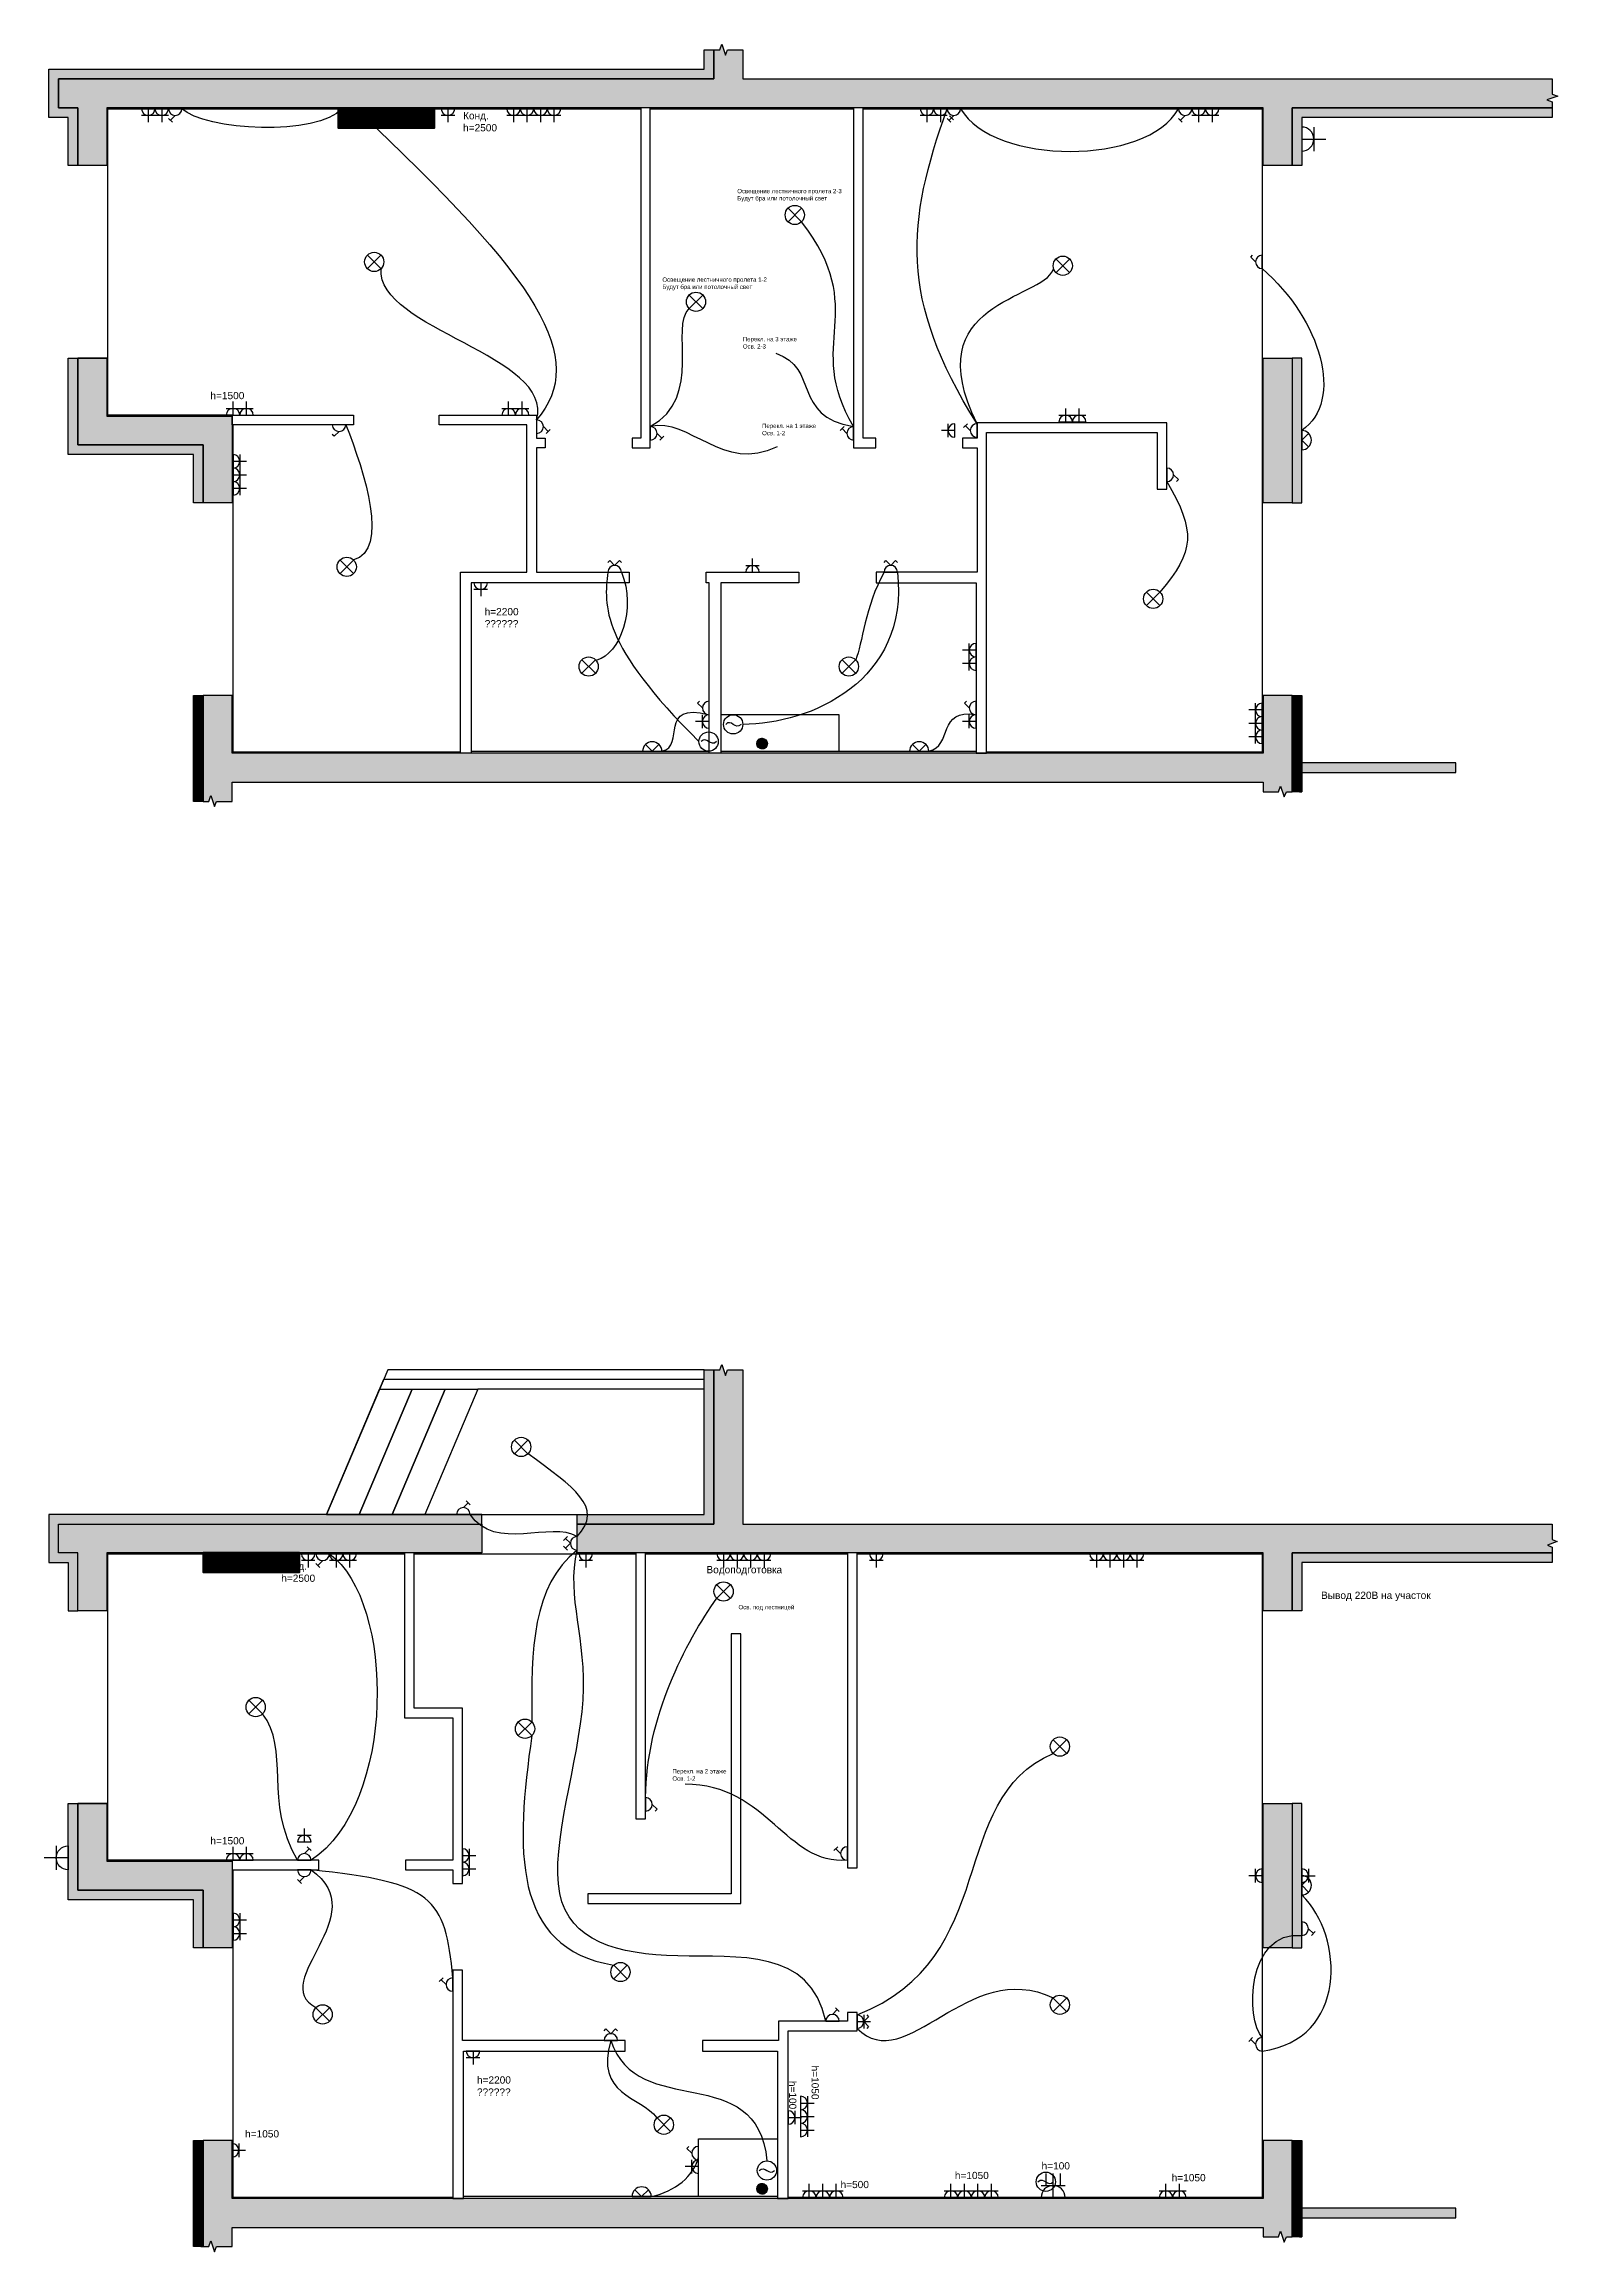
# Model space of a CAD drawing. Header units: millimetres. Extents: x -15550 to 15057, y -7254 to 30660.
# Drawn here: x -650 to 15057, y -7254 to 15660 of the extents above; entities that cross this region are included whole.
import ezdxf

# ---------------------------------------------------------------- set-up
doc = ezdxf.new("R2010")
doc.units = ezdxf.units.MM
for name, color, linetype, lineweight, true_color in [('Внутренние_перегородки_штукатурка', 174, 'Continuous', 25, 0x000080), ('Канализация', 54, 'Continuous', 25, 0x808000), ('Кондиционеры', 4, 'Continuous', 50, 0x00ffff), ('Наружные стены', 7, 'Continuous', 25, 0x000000), ('Наружные стены (штриховка)', 7, 'Continuous', 25, 0x000000), ('Электрика_розетки', 5, 'Continuous', 30, 0x0000ff), ('Электрика_свет', 1, 'Continuous', 30, 0xff0000)]:
    doc.layers.add(name, color=color, linetype=linetype, lineweight=lineweight, true_color=true_color)
doc.styles.add('textstyle101', font='')
doc.styles.add('textstyle102', font='')
doc.styles.add('textstyle103', font='')
doc.styles.add('textstyle104', font='')
doc.styles.add('textstyle108', font='')
doc.styles.add('textstyle110', font='')
doc.styles.add('textstyle111', font='')
doc.styles.add('textstyle115', font='')
doc.styles.add('textstyle116', font='')
doc.styles.add('textstyle149', font='')
doc.styles.add('textstyle152', font='')
doc.styles.add('textstyle153', font='')
doc.styles.add('textstyle154', font='')
doc.styles.add('textstyle155', font='')
doc.styles.add('textstyle156', font='')
doc.styles.add('textstyle157', font='')
doc.styles.add('textstyle159', font='')
doc.styles.add('textstyle160', font='')
doc.styles.add('textstyle161', font='')
doc.styles.add('textstyle162', font='')
doc.styles.add('textstyle163', font='')
doc.styles.get('textstyle101').set_extended_font_data('Liberation Sans')
doc.styles.get('textstyle102').set_extended_font_data('Liberation Sans')
doc.styles.get('textstyle103').set_extended_font_data('Liberation Sans')
doc.styles.get('textstyle104').set_extended_font_data('Liberation Sans')
doc.styles.get('textstyle108').set_extended_font_data('Liberation Sans')
doc.styles.get('textstyle110').set_extended_font_data('Liberation Sans')
doc.styles.get('textstyle111').set_extended_font_data('Liberation Sans')
doc.styles.get('textstyle115').set_extended_font_data('Liberation Sans')
doc.styles.get('textstyle116').set_extended_font_data('Liberation Sans')
doc.styles.get('textstyle149').set_extended_font_data('Liberation Sans')
doc.styles.get('textstyle152').set_extended_font_data('Liberation Sans')
doc.styles.get('textstyle153').set_extended_font_data('Liberation Sans')
doc.styles.get('textstyle154').set_extended_font_data('Liberation Sans')
doc.styles.get('textstyle155').set_extended_font_data('Liberation Sans')
doc.styles.get('textstyle156').set_extended_font_data('Liberation Sans')
doc.styles.get('textstyle157').set_extended_font_data('Liberation Sans')
doc.styles.get('textstyle159').set_extended_font_data('Liberation Sans')
doc.styles.get('textstyle160').set_extended_font_data('Liberation Sans')
doc.styles.get('textstyle161').set_extended_font_data('Liberation Sans')
doc.styles.get('textstyle162').set_extended_font_data('Liberation Sans')
doc.styles.get('textstyle163').set_extended_font_data('Liberation Sans')
pattern_1 = [(45, (0, 0), (-0.08838834765, 0.08838834765), [])]

# ---------------------------------------------------------------- blocks, each defined once
blk = doc.blocks.new('Розетка')
at = {"layer": 'Электрика_розетки'}
for p, q in [((125, 0), (125, 250)), ((0, 125), (250, 125)), ((0, 0), (250, 0))]:
    blk.add_line(p, q, dxfattribs=at)
blk.add_arc((125, 0), 125, 0, 180, dxfattribs=at)
blk = doc.blocks.new('Вкл_1кл_70')
at = {"layer": 'Электрика_свет'}
for p, q in [((-35, 0), (35, 0)), ((0, 35), (25, 60)), ((25, 60), (35, 50))]:
    blk.add_line(p, q, dxfattribs=at)
blk.add_arc((0, 0), 35, 0, 180, dxfattribs=at)
blk = doc.blocks.new('Перекл_1кл_70')
at = {"layer": 'Электрика_свет'}
for p, q in [((-35, 0), (35, 0)), ((0, 35), (25, 60)), ((15, 70), (35, 50))]:
    blk.add_line(p, q, dxfattribs=at)
blk.add_arc((0, 0), 35, 0, 180, dxfattribs=at)
blk = doc.blocks.new('Вкл_2кл_70')
at = {"layer": 'Электрика_свет'}
for p, q in [((-35, 50), (-25, 60)), ((-35, 0), (35, 0)), ((0, 35), (-25, 60)), ((0, 35), (25, 60)), ((25, 60), (35, 50))]:
    blk.add_line(p, q, dxfattribs=at)
blk.add_arc((0, 0), 35, 0, 180, dxfattribs=at)
blk = doc.blocks.new('Перекл_2напр_70')
at = {"layer": 'Электрика_свет'}
for p, q in [((-35, 0), (35, 0)), ((0, 35), (25, 60)), ((2.5, 57.5), (22.5, 37.5)), ((15, 70), (35, 50))]:
    blk.add_line(p, q, dxfattribs=at)
blk.add_arc((0, 0), 35, 0, 180, dxfattribs=at)
blk = doc.blocks.new('Роз_1п_70')
at = {"layer": 'Электрика_розетки'}
for p, q in [((-35, 35), (35, 35)), ((-35, 0), (35, 0)), ((0, 0), (0, 70))]:
    blk.add_line(p, q, dxfattribs=at)
blk.add_arc((0, 0), 35, 0, 180, dxfattribs=at)
blk = doc.blocks.new('Свет_потолочный')
at = {"layer": 'Электрика_свет'}
for p, q in [((-35, 35), (35, -35)), ((-35, -35), (35, 35))]:
    blk.add_line(p, q, dxfattribs=at)
blk.add_circle((0, 0), 50, dxfattribs=at)
blk = doc.blocks.new('Бра_100')
at = {"layer": 'Электрика_свет'}
for p, q in [((-50, 0), (50, 0)), ((-35, 35), (0, 0)), ((0, 0), (35, 35))]:
    blk.add_line(p, q, dxfattribs=at)
blk.add_arc((0, 0), 50, 0, 180, dxfattribs=at)
blk = doc.blocks.new('Вытяжка_100')
at = {"layer": 'Электрика_свет'}
blk.add_circle((0, 0), 50, dxfattribs=at)
blk.add_open_spline([(-41, 0), (-10, 31), (11, -31), (39, 0)], degree=3, dxfattribs=at)
blk = doc.blocks.new('Перекл_2кл_70')
at = {"layer": 'Электрика_свет'}
for p, q in [((-35, 50), (-15, 70)), ((-35, 0), (35, 0)), ((0, 35), (-25, 60)), ((0, 35), (25, 60)), ((15, 70), (35, 50))]:
    blk.add_line(p, q, dxfattribs=at)
blk.add_arc((0, 0), 35, 0, 180, dxfattribs=at)

msp = doc.modelspace()

# ---------------------------------------------------------------- hatches: boundary and pattern name
at = {"layer": 'Канализация'}
h = msp.add_hatch(dxfattribs=at)
h.set_pattern_fill('ANSI31', color=256, scale=7, angle=30, style=0)
h.set_pattern_definition(pattern_1)
edge = h.paths.add_edge_path()
edge.add_arc((6800, 8400), 55, 0, 360)
h = msp.add_hatch(dxfattribs=at)
h.set_pattern_fill('ANSI31', color=256, scale=7, angle=30, style=0)
h.set_pattern_definition(pattern_1)
edge = h.paths.add_edge_path()
edge.add_arc((6800, -6600), 55, 0, 360)
at = {"layer": 'Кондиционеры'}
h = msp.add_hatch(dxfattribs=at)
h.set_pattern_fill('GRASS', color=256, scale=7, style=0)
h.set_pattern_definition(pattern_1)
h.paths.add_polyline_path([(2400, 14990), (2400, 14790), (3400, 14790), (3400, 14990)])
h = msp.add_hatch(dxfattribs=at)
h.set_pattern_fill('GRASS', color=256, scale=7, style=0)
h.set_pattern_definition(pattern_1)
h.paths.add_polyline_path([(1000, 0), (1000, -200), (2000, -200), (2000, 0)])
at = {"layer": 'Наружные стены (штриховка)'}
h = msp.add_hatch(dxfattribs=at)
h.set_pattern_fill('ANSI31', color=256, scale=5, angle=30, style=0)
h.set_pattern_definition(pattern_1)
h.paths.add_polyline_path([(-400, 14400), (-400, 14900), (-600, 14900), (-600, 15400), (6200, 15400), (6200, 15600), (6300, 15600), (6300, 15300), (-500, 15300), (-500, 15000), (-300, 15000), (-300, 14400)])
h = msp.add_hatch(dxfattribs=at)
h.set_pattern_fill('ANSI31', color=256, scale=7.5, angle=15, style=0)
h.set_pattern_definition(pattern_1)
h.paths.add_polyline_path([(-300, 14400), (-300, 15000), (-500, 15000), (-500, 15300), (6300, 15300), (6300, 15600), (6360, 15600), (6381, 15660), (6419, 15546), (6440, 15600), (6600, 15600), (6600, 15300), (15000, 15300), (15000, 15140), (15057, 15120), (14943, 15082), (15000, 15060), (15000, 15000), (12300, 15000), (12300, 14400), (12000, 14400), (12000, 15000), (0, 15000), (0, 14400)])
h = msp.add_hatch(dxfattribs=at)
h.set_pattern_fill('ANSI31', color=256, scale=5, angle=30, style=0)
h.set_pattern_definition(pattern_1)
h.paths.add_polyline_path([(12400, 14400), (12300, 14400), (12300, 15000), (15000, 15000), (15000, 14900), (12400, 14900)])
h = msp.add_hatch(dxfattribs=at)
h.set_pattern_fill('ANSI31', color=256, scale=5, angle=30, style=0)
h.set_pattern_definition(pattern_1)
h.paths.add_polyline_path([(-400, 12400), (-300, 12400), (-300, 11500), (1000, 11500), (1000, 10900), (900, 10900), (900, 11400), (-400, 11400)])
h = msp.add_hatch(dxfattribs=at)
h.set_pattern_fill('ANSI31', color=256, scale=7.5, angle=15, style=0)
h.set_pattern_definition(pattern_1)
h.paths.add_polyline_path([(-300, 12400), (0, 12400), (0, 11800), (1300, 11800), (1300, 10900), (1000, 10900), (1000, 11500), (-300, 11500), (-300, 12400), (0, 12400)])
h = msp.add_hatch(dxfattribs=at)
h.set_pattern_fill('ANSI31', color=256, scale=7.5, angle=15, style=0)
h.set_pattern_definition(pattern_1)
h.paths.add_polyline_path([(12000, 12400), (12300, 12400), (12300, 10900), (12000, 10900)])
h = msp.add_hatch(dxfattribs=at)
h.set_pattern_fill('ANSI31', color=256, scale=5, angle=30, style=0)
h.set_pattern_definition(pattern_1)
h.paths.add_polyline_path([(12400, 12400), (12300, 12400), (12300, 10900), (12400, 10900)])
h = msp.add_hatch(dxfattribs=at)
h.set_pattern_fill('ANSI31', color=256, scale=5, angle=30, style=0)
h.set_pattern_definition(pattern_1)
h.paths.add_polyline_path([(900, 8900), (1000, 8900), (1000, 7800), (900, 7800)])
h = msp.add_hatch(dxfattribs=at)
h.set_pattern_fill('ANSI31', color=256, scale=7.5, angle=15, style=0)
h.set_pattern_definition(pattern_1)
h.paths.add_polyline_path([(11999, 8900), (12000, 8300), (1300, 8300), (1300, 8900), (1000, 8900), (1000, 7800), (1060, 7800), (1080, 7860), (1118, 7746), (1140, 7800), (1300, 7800), (1300, 8000), (12000, 8000), (12000, 7900), (12160, 7900), (12180, 7960), (12218, 7846), (12240, 7900), (12300, 7900), (12300, 8900)])
h = msp.add_hatch(dxfattribs=at)
h.set_pattern_fill('ANSI31', color=256, scale=5, angle=30, style=0)
h.set_pattern_definition(pattern_1)
h.paths.add_polyline_path([(12300, 7900), (12300, 8900), (12400, 8900), (12400, 7900)])
h = msp.add_hatch(dxfattribs=at)
h.set_pattern_fill('ANSI31', color=256, scale=10, angle=15, style=0)
h.set_pattern_definition(pattern_1)
h.paths.add_polyline_path([(12400, 8100), (14000, 8100), (14000, 8200), (12400, 8200)])
h = msp.add_hatch(dxfattribs=at)
h.set_pattern_fill('ANSI31', color=256, scale=10, angle=15, style=0)
h.set_pattern_definition(pattern_1)
h.paths.add_polyline_path([(12000, -600), (12000, 0), (4880, 0), (4880, 300), (6300, 300), (6300, 1900), (6360, 1900), (6381, 1957), (6419, 1843), (6440, 1900), (6600, 1900), (6600, 300), (15000, 300), (15000, 140), (15050, 120), (14950, 82), (15000, 60), (15000, 0), (12300, 0), (12300, -600)])
h = msp.add_hatch(dxfattribs=at)
h.set_pattern_fill('ANSI31', color=256, scale=5, angle=30, style=0)
h.set_pattern_definition(pattern_1)
h.paths.add_polyline_path([(6300, 1900), (6300, 300), (4880, 300), (4880, 400), (6200, 400), (6200, 1900)])
h = msp.add_hatch(dxfattribs=at)
h.set_pattern_fill('ANSI31', color=256, scale=5, angle=30, style=0)
h.set_pattern_definition(pattern_1)
h.paths.add_polyline_path([(3890, 400), (-600, 400), (-600, -100), (-400, -100), (-400, -600), (-300, -600), (-300, 0), (-500, 0), (-500, 300), (3890, 300)])
h = msp.add_hatch(dxfattribs=at)
h.set_pattern_fill('ANSI31', color=256, scale=7.5, angle=15, style=0)
h.set_pattern_definition(pattern_1)
h.paths.add_polyline_path([(0, -600), (-300, -600), (-300, 0), (-500, 0), (-500, 300), (3890, 300), (3890, 0), (0, 0)])
h = msp.add_hatch(dxfattribs=at)
h.set_pattern_fill('ANSI31', color=256, scale=5, angle=30, style=0)
h.set_pattern_definition(pattern_1)
h.paths.add_polyline_path([(12400, -600), (12300, -600), (12300, 0), (15000, 0), (15000, -100), (12400, -100)])
h = msp.add_hatch(dxfattribs=at)
h.set_pattern_fill('ANSI31', color=256, scale=5, angle=30, style=0)
h.set_pattern_definition(pattern_1)
h.paths.add_polyline_path([(-400, -2600), (-300, -2600), (-300, -3500), (1000, -3500), (1000, -4100), (900, -4100), (900, -3600), (-400, -3600)])
h = msp.add_hatch(dxfattribs=at)
h.set_pattern_fill('ANSI31', color=256, scale=10, angle=15, style=0)
h.set_pattern_definition(pattern_1)
h.paths.add_polyline_path([(-300, -2600), (0, -2600), (0, -3200), (1300, -3200), (1300, -4100), (1000, -4100), (1000, -3500), (-300, -3500), (-300, -2600), (0, -2600)])
h = msp.add_hatch(dxfattribs=at)
h.set_pattern_fill('ANSI31', color=256, scale=10, angle=15, style=0)
h.set_pattern_definition(pattern_1)
h.paths.add_polyline_path([(12000, -2600), (12300, -2600), (12300, -4100), (12000, -4100)])
h = msp.add_hatch(dxfattribs=at)
h.set_pattern_fill('ANSI31', color=256, scale=5, angle=30, style=0)
h.set_pattern_definition(pattern_1)
h.paths.add_polyline_path([(12400, -2600), (12300, -2600), (12300, -4100), (12400, -4100)])
h = msp.add_hatch(dxfattribs=at)
h.set_pattern_fill('ANSI31', color=256, scale=5, angle=30, style=0)
h.set_pattern_definition(pattern_1)
h.paths.add_polyline_path([(900, -6100), (1000, -6100), (1000, -7200), (900, -7200)])
h = msp.add_hatch(dxfattribs=at)
h.set_pattern_fill('ANSI31', color=256, scale=10, angle=15, style=0)
h.set_pattern_definition(pattern_1)
h.paths.add_polyline_path([(11999, -6100), (12000, -6700), (1300, -6700), (1300, -6100), (1000, -6100), (1000, -7200), (1060, -7200), (1080, -7140), (1118, -7254), (1140, -7200), (1300, -7200), (1300, -7000), (12000, -7000), (12000, -7100), (12160, -7100), (12180, -7040), (12218, -7154), (12240, -7100), (12300, -7100), (12300, -6100)])
h = msp.add_hatch(dxfattribs=at)
h.set_pattern_fill('ANSI31', color=256, scale=5, angle=30, style=0)
h.set_pattern_definition(pattern_1)
h.paths.add_polyline_path([(12300, -7100), (12300, -6100), (12400, -6100), (12400, -7100)])
h = msp.add_hatch(dxfattribs=at)
h.set_pattern_fill('ANSI31', color=256, scale=10, angle=15, style=0)
h.set_pattern_definition(pattern_1)
h.paths.add_polyline_path([(12400, -6900), (14000, -6900), (14000, -6800), (12400, -6800)])

# ---------------------------------------------------------------- linework, layer by layer
at = {"layer": 'Внутренние_перегородки_штукатурка'}
for points in [[(1300, 11810), (10, 11810), (10, 14990), (5540, 14990)], [(5640, 14990), (7750, 14990)], [(7850, 14990), (11990, 14990), (11990, 8320), (11990, 8310), (9130, 8310)], [(3670, 8310), (1310, 8310), (1310, 11710)], [(7600, 8320), (7600, 8700), (6370, 8700)], [(3780, 8320), (6250, 8320)], [(6370, 8320), (9020, 8320)], [(1300, -3190), (10, -3190), (10, -10), (3090, -10)], [(3190, -10), (5490, -10)], [(5590, -10), (7685, -10)], [(7785, -10), (11990, -10), (11990, -6690), (7070, -6690)], [(3590, -6690), (1310, -6690), (1310, -3290)], [(6140, -6680), (6140, -6080), (6960, -6080)], [(6960, -6680), (3700, -6680)], [(6960, -6680), (3700, -6680)]]:
    msp.add_lwpolyline(points, dxfattribs=at)
for points in [[(5540, 15000), (5540, 11570), (5450, 11570), (5450, 11470), (5640, 11470), (5640, 15000)], [(7750, 15000), (7750, 11470), (7980, 11470), (7980, 11570), (7850, 11570), (7850, 15000)], [(1300, 11810), (2560, 11810), (2560, 11710), (1300, 11710)], [(3670, 8300), (3670, 10180), (4360, 10180), (4360, 11710), (3450, 11710), (3450, 11810), (4460, 11810), (4460, 11570), (4550, 11570), (4550, 11470), (4460, 11470), (4460, 10180), (5420, 10180), (5420, 10070), (3780, 10070), (3780, 8300)], [(9130, 8300), (9130, 11630), (10900, 11630), (10900, 11040), (11000, 11040), (11000, 11730), (9030, 11730), (9030, 11570), (8880, 11570), (8880, 11470), (9030, 11470), (9030, 10180), (7985, 10180), (7985, 10070), (9020, 10070), (9020, 8300)], [(6250, 8300), (6250, 10070), (6220, 10070), (6220, 10180), (7180, 10180), (7180, 10070), (6370, 10070), (6370, 8300)], [(3090, 0), (3090, -1710), (3590, -1710), (3590, -3190), (3100, -3190), (3100, -3290), (3590, -3290), (3590, -3430), (3690, -3430), (3690, -1610), (3190, -1610), (3190, 0)], [(5490, 0), (5490, -2760), (5590, -2760), (5590, 0)], [(7685, 0), (7685, -3270), (7785, -3270), (7785, 0)], [(6480, -840), (6480, -3540), (4990, -3540), (4990, -3640), (6580, -3640), (6580, -840)], [(1300, -3290), (2200, -3290), (2200, -3190), (1300, -3190)], [(3700, -6700), (3700, -5170), (5380, -5170), (5380, -5060), (3690, -5060), (3690, -4330), (3590, -4330), (3590, -6700)], [(7070, -6700), (7070, -4960), (7785, -4960), (7785, -4770), (7685, -4770), (7685, -4860), (6970, -4860), (6970, -5060), (6180, -5060), (6180, -5170), (6960, -5170), (6960, -6700)]]:
    msp.add_lwpolyline(points, close=True, dxfattribs=at)
at = {"layer": 'Канализация'}
for centre in [(6800, 8400), (6800, -6600)]:
    msp.add_circle(centre, 55, dxfattribs=at)
at = {"layer": 'Кондиционеры'}
for points in [[(2400, 14990), (2400, 14790), (3400, 14790), (3400, 14990)], [(1000, 0), (1000, -200), (2000, -200), (2000, 0)]]:
    msp.add_lwpolyline(points, close=True, dxfattribs=at)
at = {"layer": 'Наружные стены'}
for points in [[(-400, 14400), (-400, 14900), (-600, 14900), (-600, 15400), (6200, 15400), (6200, 15600), (6300, 15600), (6300, 15300), (-500, 15300), (-500, 15000), (-300, 15000), (-300, 14400)], [(-300, 14400), (-300, 15000), (-500, 15000), (-500, 15300), (6300, 15300), (6300, 15600), (6360, 15600), (6381, 15660), (6419, 15546), (6440, 15600), (6600, 15600), (6600, 15300), (15000, 15300), (15000, 15140), (15057, 15120), (14943, 15082), (15000, 15060), (15000, 15000), (12300, 15000), (12300, 14400), (12000, 14400), (12000, 15000), (0, 15000), (0, 14400)], [(-300, 12400), (0, 12400), (0, 11800), (1300, 11800), (1300, 10900), (1000, 10900), (1000, 11500), (-300, 11500), (-300, 12400), (0, 12400)], [(12400, 8100), (14000, 8100), (14000, 8200), (12400, 8200)], [(2280, 400), (6200, 400), (6200, 1900), (2915, 1900)], [(2280, 400), (6200, 400), (6200, 1800), (2872, 1800)], [(2620, 400), (2280, 400), (2830, 1700), (3170, 1700)], [(2960, 400), (2620, 400), (3170, 1700), (3510, 1700)], [(3300, 400), (2960, 400), (3510, 1700), (3850, 1700)], [(6200, 400), (6200, 1700), (3850, 1700), (3300, 400)], [(-300, -2600), (0, -2600), (0, -3200), (1300, -3200), (1300, -4100), (1000, -4100), (1000, -3500), (-300, -3500), (-300, -2600), (0, -2600)], [(12400, -6900), (14000, -6900), (14000, -6800), (12400, -6800)]]:
    msp.add_lwpolyline(points, close=True, dxfattribs=at)
for points in [[(12400, 14400), (12300, 14400), (12300, 15000), (15000, 15000), (15000, 14900), (12400, 14900), (12400, 14400)], [(-400, 12400), (-300, 12400), (-300, 11500), (1000, 11500), (1000, 10900), (900, 10900), (900, 11400), (-400, 11400), (-400, 12400)], [(12000, 12400), (12300, 12400), (12300, 10900), (12000, 10900), (12000, 12400)], [(12400, 12400), (12300, 12400), (12300, 10900), (12400, 10900), (12400, 12400)], [(900, 8900), (1000, 8900), (1000, 7800), (900, 7800), (900, 8900)], [(11999, 8900), (12000, 8300), (1300, 8300), (1300, 8900), (1000, 8900), (1000, 7800), (1060, 7800), (1080, 7860), (1118, 7746), (1140, 7800), (1300, 7800), (1300, 8000), (12000, 8000), (12000, 7900), (12160, 7900), (12180, 7960), (12218, 7846), (12240, 7900), (12300, 7900), (12300, 8900), (11999, 8900)], [(12300, 7900), (12300, 8900), (12400, 8900), (12400, 7900), (12300, 7900)], [(12000, -600), (12000, 0), (4880, 0), (4880, 300), (6300, 300), (6300, 1900), (6360, 1900), (6381, 1957), (6419, 1843), (6440, 1900), (6600, 1900), (6600, 300), (15000, 300), (15000, 140), (15050, 120), (14950, 82), (15000, 60), (15000, 0), (12300, 0), (12300, -600), (12000, -600)], [(6300, 1900), (6300, 300), (4880, 300), (4880, 400), (6200, 400), (6200, 1900), (6300, 1900)], [(3890, 400), (-600, 400), (-600, -100), (-400, -100), (-400, -600), (-300, -600), (-300, 0), (-500, 0), (-500, 300), (3890, 300), (3890, 400)], [(0, -600), (-300, -600), (-300, 0), (-500, 0), (-500, 300), (3890, 300), (3890, 0), (0, 0), (0, -600)], [(12400, -600), (12300, -600), (12300, 0), (15000, 0), (15000, -100), (12400, -100), (12400, -600)], [(-400, -2600), (-300, -2600), (-300, -3500), (1000, -3500), (1000, -4100), (900, -4100), (900, -3600), (-400, -3600), (-400, -2600)], [(12000, -2600), (12300, -2600), (12300, -4100), (12000, -4100), (12000, -2600)], [(12400, -2600), (12300, -2600), (12300, -4100), (12400, -4100), (12400, -2600)], [(900, -6100), (1000, -6100), (1000, -7200), (900, -7200), (900, -6100)], [(11999, -6100), (12000, -6700), (1300, -6700), (1300, -6100), (1000, -6100), (1000, -7200), (1060, -7200), (1080, -7140), (1118, -7254), (1140, -7200), (1300, -7200), (1300, -7000), (12000, -7000), (12000, -7100), (12160, -7100), (12180, -7040), (12218, -7154), (12240, -7100), (12300, -7100), (12300, -6100), (11999, -6100)], [(12300, -7100), (12300, -6100), (12400, -6100), (12400, -7100), (12300, -7100)]]:
    msp.add_lwpolyline(points, dxfattribs=at)
at = {"layer": 'Электрика_розетки'}
msp.add_lwpolyline([(9745, -6440), (9745, -6565), (9895, -6565), (9895, -6440)], dxfattribs=at)
at = {"layer": 'Электрика_свет'}
msp.add_arc((606, -672), 0, 209.2612, 77.417, dxfattribs=at)
for points in [[(2440, 14990), (2200, 14700), (1005, 14761), (780, 14990)], [(2580, 14990), (4500, 13200), (5000, 12400), (4460, 11760)], [(9030, 11720), (8213, 13030), (8300, 13800), (8720, 14990)], [(8860, 14990), (9200, 14400), (10800, 14400), (11120, 14990)], [(7750, 11690), (7230, 12572), (7930, 12872), (7210, 13817)], [(4460, 11760), (4650, 12427), (2800, 12700), (2846, 13329)], [(9030, 11720), (8400, 13000), (9700, 13000), (9823, 13323)], [(11990, 13330), (12600, 12800), (12846, 11960), (12400, 11650)], [(5640, 11690), (6200, 12000), (5839, 12729), (6043, 12916)], [(6941, 12451), (7400, 12300), (7100, 11800), (7750, 11690)], [(2480, 11710), (2677, 11216), (2932, 10407), (2561, 10306)], [(6955, 11482), (6400, 11200), (6049, 11788), (5640, 11690)], [(11000, 11120), (11302, 10600), (11290, 10400), (10928, 9973)], [(5340, 10180), (5500, 9800), (5322, 9328), (5086, 9266)], [(5200, 10180), (5155, 9826), (5126, 9432), (6145, 8421)], [(8205, 10180), (8330, 9048), (7300, 8600), (6600, 8600)], [(8065, 10180), (7870, 9826), (7841, 9432), (7771, 9271)], [(5760, 8320), (6010, 8375), (5712, 8839), (6250, 8700)], [(8530, 8320), (8780, 8375), (8619, 8771), (9020, 8700)], [(4880, 170), (5165, 479), (4845, 678), (4371, 1029)], [(4880, 170), (4613, 334), (4030, 4), (3770, 400)], [(4880, 30), (4415, -343), (4400, -1000), (4411, -1754)], [(7460, -4860), (7300, -4100), (5800, -4300), (4300, -3900), (5200, -1300), (4768, -470), (4880, 30)], [(2310, -10), (3000, -510), (3000, -2610), (2120, -3190)], [(5590, -2540), (5600, -1700), (6005, -933), (6329, -471)], [(1980, -3190), (1626, -2586), (1905, -2030), (1616, -1671)], [(4411, -1896), (4241, -3071), (4200, -4100), (5259, -4279)], [(7785, -4795), (9300, -4200), (8699, -2567), (9819, -2081)], [(7685, -3190), (7047, -3247), (6865, -2403), (6000, -2400)], [(2120, -3290), (2785, -3763), (1664, -4440), (2169, -4719)], [(3590, -4410), (3516, -3574), (3381, -3419), (2120, -3290)], [(11990, -5170), (12874, -5055), (12846, -3981), (12400, -3550)], [(11990, -5030), (11817, -4841), (11825, -3919), (12400, -3970)], [(7785, -4935), (8301, -5450), (8936, -4188), (9819, -4619)], [(5230, -5060), (5058, -5631), (5535, -5631), (5709, -5864)], [(5230, -5060), (5500, -5900), (6751, -5251), (6850, -6310)], [(5650, -6680), (5900, -6625), (6091, -6472), (6140, -6270)]]:
    msp.add_open_spline(points, degree=3, dxfattribs=at)

# ---------------------------------------------------------------- block references
at = {"layer": 'Электрика_розетки', "xscale": 2, "yscale": 2}
for p, rotation in [((430, 14990), 180), ((570, 14990), 180), ((2650, 14990), 180), ((2790, 14990), 180), ((3540, 14990), 180), ((4220, 14990), 180), ((4360, 14990), 180), ((4500, 14990), 180), ((4640, 14990), 180), ((8510, 14990), 180), ((8650, 14990), 180), ((11330, 14990), 180), ((11470, 14990), 180), ((8800, 11650), 90), ((1310, 11330), 270), ((1310, 11190), 270), ((1310, 11050), 270), ((3880, 10070), 180), ((9020, 9370), 90), ((9020, 9230), 90), ((11990, 8750), 90), ((6250, 8630), 90), ((9020, 8630), 90), ((11990, 8610), 90), ((11990, 8470), 90), ((2090, -10), 180), ((2380, -10), 180), ((2520, -10), 180), ((4970, -10), 180), ((6400, -10), 180), ((6540, -10), 180), ((6680, -10), 180), ((6820, -10), 180), ((7985, -10), 180), ((10270, -10), 180), ((10410, -10), 180), ((10550, -10), 180), ((10690, -10), 180), ((3690, -3140), 270), ((3690, -3280), 270), ((11990, -3350), 90), ((12400, -3350), 270), ((1310, -3810), 270), ((1310, -3950), 270), ((7785, -4865), 270), ((3800, -5170), 180), ((7200, -5710), 270), ((7070, -5860), 270), ((7200, -5850), 270), ((7200, -5990), 270), ((1300, -6200), 270), ((6140, -6370), 90)]:
    msp.add_blockref('Роз_1п_70', p, dxfattribs=dict(at, rotation=rotation))
at = {"layer": 'Электрика_розетки', "rotation": -90}
msp.add_blockref('Розетка', (12400, 14800), dxfattribs=at)
at = {"layer": 'Электрика_розетки', "xscale": 2, "yscale": 2}
for p in [(1310, 11810), (1450, 11810), (4170, 11810), (4310, 11810), (9950, 11740), (10090, 11740), (6700, 10180), (2050, -3000), (1310, -3190), (1450, -3190), (7290, -6690), (7430, -6690), (7570, -6690), (8760, -6690), (8900, -6690), (9040, -6690), (9180, -6690), (10990, -6690), (11130, -6690)]:
    msp.add_blockref('Роз_1п_70', p, dxfattribs=at)
at = {"layer": 'Электрика_розетки', "yscale": -1, "rotation": 90270}
msp.add_blockref('Розетка', (-400, -3040), dxfattribs=at)
at = {"layer": 'Электрика_розетки'}
msp.add_blockref('Розетка', (9695, -6690), dxfattribs=at)
at = {"layer": 'Электрика_свет', "xscale": 2, "yscale": 2}
for name, p, rotation in [('Перекл_1кл_70', (710, 14990), 180), ('Перекл_2напр_70', (2510, 14990), 180), ('Перекл_2напр_70', (8790, 14990), 180), ('Перекл_1кл_70', (11190, 14990), 180), ('Свет_потолочный', (7139, 13887), 90), ('Свет_потолочный', (2775, 13400), 90), ('Свет_потолочный', (9920, 13360), 90), ('Вкл_1кл_70', (11990, 13400), 90), ('Свет_потолочный', (6114, 12986), 90), ('Вкл_1кл_70', (2410, 11710), 180), ('Перекл_1кл_70', (4460, 11690), 270), ('Перекл_1кл_70', (5640, 11620), 270), ('Перекл_1кл_70', (7750, 11620), 90), ('Перекл_1кл_70', (9030, 11650), 90), ('Бра_100', (12400, 11550), 270), ('Вкл_1кл_70', (11000, 11190), 270), ('Свет_потолочный', (2490, 10235), 90), ('Свет_потолочный', (10858, 9903), 90), ('Свет_потолочный', (5000, 9200), 90), ('Свет_потолочный', (7700, 9200), 90), ('Вкл_1кл_70', (6250, 8770), 90), ('Вкл_1кл_70', (9020, 8770), 90), ('Вытяжка_100', (6245, 8421), 180), ('Вытяжка_100', (6500, 8600), 180), ('Перекл_2кл_70', (4880, 100), 90), ('Перекл_1кл_70', (2240, -10), 180), ('Свет_потолочный', (9890, -2010), 90), ('Вкл_1кл_70', (5590, -2610), 270), ('Перекл_1кл_70', (7685, -3120), 90), ('Перекл_1кл_70', (2050, -3290), 180), ('Бра_100', (12400, -3450), 270), ('Перекл_1кл_70', (12400, -3900), 270), ('Перекл_1кл_70', (3590, -4480), 90), ('Вкл_2кл_70', (7785, -4865), 270), ('Свет_потолочный', (9890, -4690), 90), ('Перекл_1кл_70', (11990, -5100), 90), ('Вкл_1кл_70', (6140, -6230), 90)]:
    msp.add_blockref(name, p, dxfattribs=dict(at, rotation=rotation))
for name, p in [('Вкл_2кл_70', (5270, 10180)), ('Вкл_2кл_70', (8135, 10180)), ('Бра_100', (5660, 8320)), ('Бра_100', (8430, 8320)), ('Свет_потолочный', (4300, 1100)), ('Перекл_1кл_70', (3700, 400)), ('Свет_потолочный', (6400, -400)), ('Свет_потолочный', (1545, -1600)), ('Свет_потолочный', (4340, -1825)), ('Перекл_1кл_70', (2050, -3190)), ('Свет_потолочный', (5330, -4350)), ('Свет_потолочный', (2240, -4790)), ('Перекл_1кл_70', (7530, -4860)), ('Вкл_2кл_70', (5230, -5060)), ('Свет_потолочный', (5780, -5935)), ('Вытяжка_100', (6850, -6410)), ('Бра_100', (5550, -6680)), ('Вытяжка_100', (9744, -6527))]:
    msp.add_blockref(name, p, dxfattribs=at)

# ---------------------------------------------------------------- texts
at = {"layer": 'Электрика_розетки', "char_height": 75}
for s, insert, attachment_point, style in [('Конд.\\Ph=2500', (3697, 14754), 7, 'textstyle116'), ('h=1500', (1075, 12050), 1, 'textstyle154'), ('h=2200\\P??????', (3921, 9807), 1, 'textstyle155'), ('Конд.\\Ph=2500', (1810, -301), 7, 'textstyle110'), ('Водоподготовка', (6222, -233), 7, 'textstyle160'), ('Вывод 220В на участок', (12600, -500), 7, 'textstyle115'), ('h=1500', (1075, -2950), 1, 'textstyle152'), ('h=2200\\P??????', (3841, -5433), 1, 'textstyle153'), ('h=1050', (1435, -5992), 1, 'textstyle149'), ('h=100', (9700, -6400), 7, 'textstyle104'), ('h=500', (7614, -6594), 7, 'textstyle111'), ('h=1050', (8800, -6500), 7, 'textstyle101'), ('h=1050', (11050, -6523), 7, 'textstyle102')]:
    msp.add_mtext(s, dxfattribs=dict(at, insert=insert, attachment_point=attachment_point, style=style))
at = {"layer": 'Электрика_розетки', "char_height": 75, "attachment_point": 7, "rotation": 270}
for s, insert, style in [('h=100', (7079, -5480), 'textstyle108'), ('h=1050', (7312, -5321), 'textstyle103')]:
    msp.add_mtext(s, dxfattribs=dict(at, insert=insert, style=style))
at = {"layer": 'Электрика_свет', "char_height": 45, "attachment_point": 7}
for s, insert, style in [('Освещение лестничного пролета 2-3\\PБудут бра или потолочный свет', (6542, 14024), 'textstyle163'), ('Освещение лестничного пролета 1-2\\PБудут бра или потолочный свет', (5765, 13105), 'textstyle162'), ('Перекл. на 3 этаже\\PОсв. 2-3', (6600, 12500), 'textstyle157'), ('Перекл. на 1 этаже\\PОсв. 1-2', (6800, 11600), 'textstyle156'), ('Осв. под лестницей', (6555, -598), 'textstyle159'), ('Перекл. на 2 этаже\\PОсв. 1-2', (5869, -2365), 'textstyle161')]:
    msp.add_mtext(s, dxfattribs=dict(at, insert=insert, style=style))

doc.saveas('drawing.dxf')
